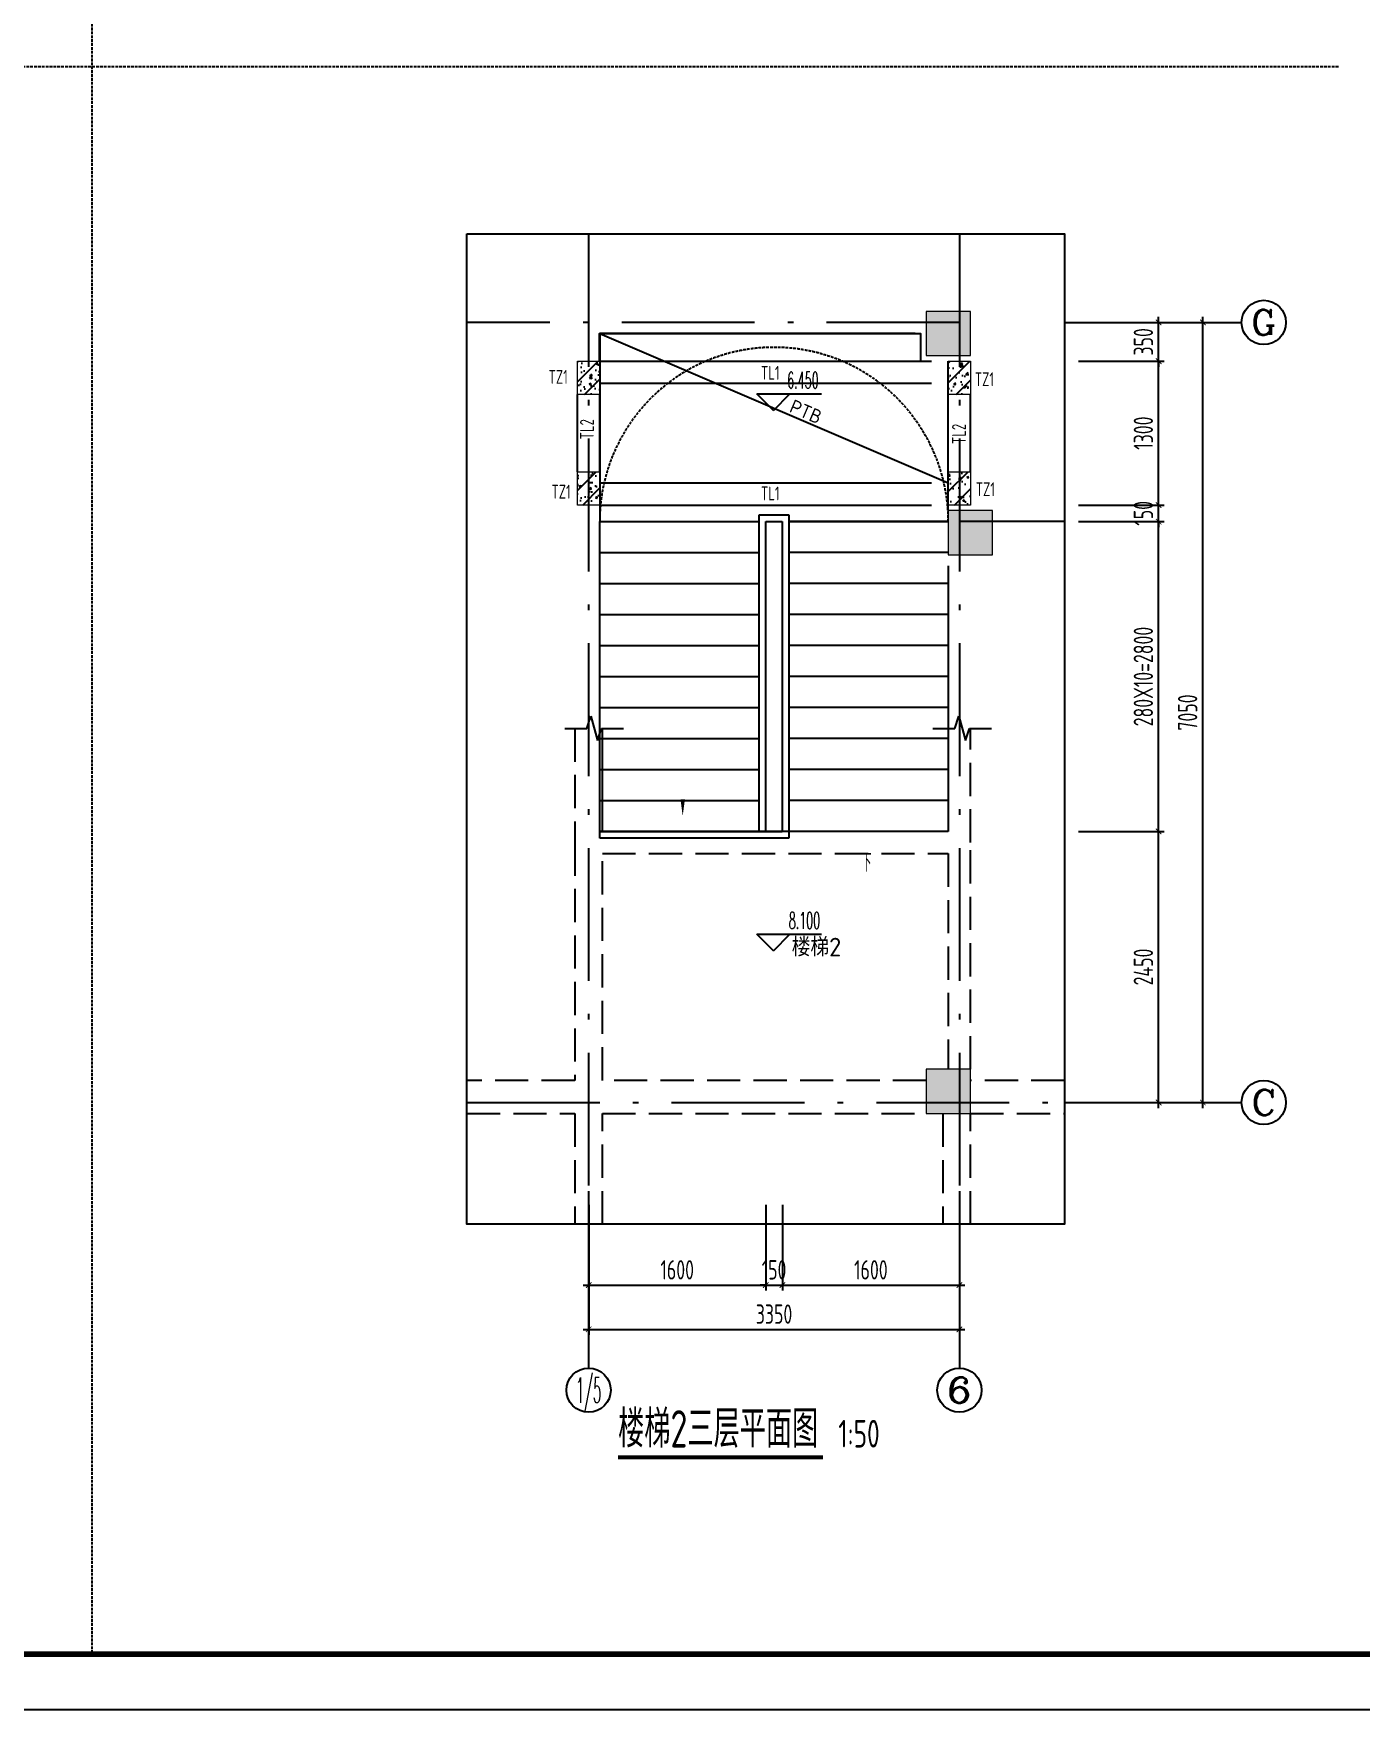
# Model space of a CAD drawing. Extents: x 169490 to 7584583, y -2399407 to 1374371.
# Drawn here: x 605768 to 617758, y 467283 to 482430 of the extents above; entities that cross this region are included whole.
import ezdxf
from ezdxf.enums import TextEntityAlignment as Align

# ---------------------------------------------------------------- set-up
doc = ezdxf.new("R2010")
doc.units = 0
doc.header["$LTSCALE"] = 100
for name, pattern in [('__DASH', [0.35, 0.25, -0.1]), ('D3轴线点划线', [18.5, 12, -3, 0.5, -3]), ('H3普通虚线', [4.2, 3, -1.2]), ('HIDDEN', [0.375, 0.25, -0.125])]:
    doc.linetypes.add(name, pattern=pattern)
doc.layers.get('0').update_dxf_attribs({"linetype": 'CONTINUOUS'})
doc.layers.get('DEFPOINTS').update_dxf_attribs({"linetype": 'CONTINUOUS'})
for name, color, linetype in [('A-LM-FX(分割线)', 251, 'CONTINUOUS'), ('AXIS_TEXT', 4, 'CONTINUOUS'), ('C-AXIS(轴号)', 3, 'CONTINUOUS'), ('C-AXIS-T(字)', 7, 'CONTINUOUS'), ('C-DOTE', 8, 'D3轴线点划线'), ('DIM_ELEV', 3, 'CONTINUOUS'), ('DIM_SYMB', 3, 'CONTINUOUS'), ('DIM标注', 7, 'CONTINUOUS'), ('HATCH填充', 251, 'CONTINUOUS'), ('HID虚线', 9, 'HIDDEN'), ('PUB_TEXT', 4, 'CONTINUOUS'), ('S-BEAM-LINE1', 4, 'CONTINUOUS'), ('S-BEAM-LINE2', 4, 'H3普通虚线'), ('S-COLU-HATCH', 251, 'CONTINUOUS'), ('STAIR', 2, 'CONTINUOUS'), ('TXT', 3, 'CONTINUOUS'), ('图框', 140, 'CONTINUOUS')]:
    doc.layers.add(name, color=color, linetype=linetype)
doc.layers.add('S-COLU-LINE1', color=6, linetype='CONTINUOUS', lineweight=18)
doc.styles.add('_TCH_AXIS', font='COMPLEX', dxfattribs={"bigfont": 'GBCBIG'})
doc.styles.add('_TCH_DIM', font='SIMPLEX', dxfattribs={"bigfont": 'GBCBIG'})
doc.styles.add('COMPLEX', font='COMPLEX')
doc.styles.get("Standard").update_dxf_attribs({"font": 'tssdeng.shx', "width": 0.7, "bigfont": 'hztxt.shx'})
doc.styles.add('TSSD_Dimension', font='Tssdeng.shx', dxfattribs={"width": 0.7, "bigfont": 'tssdchn.shx'})
doc.styles.add('TSSD_Norm', font='tssdeng.shx', dxfattribs={"bigfont": 'hztxt.shx'})
doc.styles.add('TSSD_REIN', font='tssdeng.shx', dxfattribs={"width": 0.7, "bigfont": 'hztxt.shx'})
doc.dimstyles.new('TSSD_50_50', dxfattribs={"dimtxt": 175, "dimasz": 50, "dimexe": 50, "dimexo": 125, "dimgap": 50, "dimtad": 1, "dimdec": 0, "dimzin": 0, "dimdsep": 46, "dimtxsty": 'TSSD_Dimension', "dimblk": 'ARCHTICK', "dimblk1": 'ARCHTICK', "dimblk2": 'ARCHTICK', "dimcen": 0, "dimdle": 50, "dimclrt": 7, "dimadec": 0, "dimazin": 0, "dimtfac": 1, "dimtdec": 0, "dimtix": 1, "dimtmove": 2, "dimatfit": 3, "dimfxl": 1, "dimtolj": 1, "dimtzin": 0, "dimarcsym": 0})
pattern_1 = [(50, (-5040188.97, 2704165.56), (179.3150457, -15.6880337), [18.75, -206.25]), (355, (-5040188.97, 2704165.56), (-34.6878334, 188.0480334), [15, -165]), (100.4514, (-5040174.03, 2704164.25), (144.6273454, 172.3598855), [15.9350475, -175.285528]), (46.1842, (-5040188.97, 2704215.56), (266.810262, -41.3797536), [28.125, -309.375]), (96.6356, (-5040166.74, 2704212.1), (233.665676, 243.529468), [23.902572, -262.92825]), (351.1842, (-5040188.97, 2704215.56), (233.665486, 243.52965), [22.5, -247.5]), (21, (-5040163.97, 2704203.06), (149.226763, -100.6547227), [18.75, -206.25]), (326, (-5040163.97, 2704203.06), (60.828833, 181.287511), [15, -165]), (71.4514, (-5040151.54, 2704194.67), (210.055657, 80.632624), [15.9350475, -175.285528]), (37.5, (-5040188.97, 2704165.56), (3.0399638, 83.22346346), [0, -163, 0, -167.5, 0, -165.625]), (7.5, (-5040188.97, 2704165.56), (65.7673844, 98.602928), [0, -95.5, 0, -159.25, 0, -63.125]), (327.5, (-5040244.72, 2704165.56), (133.45560904, -5.6387179), [0, -62.5, 0, -195, 0, -258.75]), (317.5, (-5040269.72, 2704165.56), (145.7965423, 25.0262456), [0, -81.25, 0, -129.5, 0, -183.75]), (45, (-5040188.97, 2704165.56), (-88.3883476, 88.3883476), [])]
pattern_2 = [(50, (-5040188.97, 2704065.56), (179.3150457, -15.6880337), [18.75, -206.25]), (355, (-5040188.97, 2704065.56), (-34.6878334, 188.0480334), [15, -165]), (100.4514, (-5040174.03, 2704064.25), (144.6273454, 172.3598855), [15.9350475, -175.285528]), (46.1842, (-5040188.97, 2704115.56), (266.810262, -41.3797536), [28.125, -309.375]), (96.6356, (-5040166.74, 2704112.1), (233.665676, 243.529468), [23.902572, -262.92825]), (351.1842, (-5040188.97, 2704115.56), (233.665486, 243.52965), [22.5, -247.5]), (21, (-5040163.97, 2704103.06), (149.226763, -100.6547227), [18.75, -206.25]), (326, (-5040163.97, 2704103.06), (60.828833, 181.287511), [15, -165]), (71.4514, (-5040151.54, 2704094.67), (210.055657, 80.632624), [15.9350475, -175.285528]), (37.5, (-5040188.97, 2704065.56), (3.0399638, 83.22346346), [0, -163, 0, -167.5, 0, -165.625]), (7.5, (-5040188.97, 2704065.56), (65.7673844, 98.602928), [0, -95.5, 0, -159.25, 0, -63.125]), (327.5, (-5040244.72, 2704065.56), (133.45560904, -5.6387179), [0, -62.5, 0, -195, 0, -258.75]), (317.5, (-5040269.72, 2704065.56), (145.7965423, 25.0262456), [0, -81.25, 0, -129.5, 0, -183.75]), (45, (-5040188.97, 2704065.56), (-88.3883476, 88.3883476), [])]

# ---------------------------------------------------------------- blocks, each defined once
blk = doc.blocks.new('_ARCHTICK')
at = {"const_width": 0.15}
blk.add_lwpolyline([(-0.5, -0.5), (0.5, 0.5)], dxfattribs=at)
blk = doc.blocks.new('*D831')
at = {"layer": 'DEFPOINTS', "color": 0, "ltscale": 10, "transparency": 16777216}
for p in [(615084, 478018), (615934, 478018), (615084, 475218)]:
    blk.add_point(p, dxfattribs=at)
at = {"layer": 'DIM标注', "color": 0, "lineweight": -2, "ltscale": 10, "transparency": 16777216}
for p, q in [((615934, 475168), (615934, 478068)), ((615209, 478018), (615984, 478018)), ((615209, 475218), (615984, 475218))]:
    blk.add_line(p, q, dxfattribs=at)
at = {"layer": 'DIM标注', "color": 0, "lineweight": -2, "ltscale": 10, "transparency": 16777216, "xscale": 50, "yscale": 50, "zscale": 50}
for p, rotation in [((615934, 478018), 90), ((615934, 475218), 270)]:
    blk.add_blockref('_ARCHTICK', p, dxfattribs=dict(at, rotation=rotation))
at = {"layer": 'DIM标注', "color": 7, "ltscale": 10, "transparency": 16777216, "insert": (615796, 476618), "char_height": 175, "attachment_point": 5, "rotation": 90, "style": 'TSSD_Dimension'}
blk.add_mtext('\\A1;280X10=2800', dxfattribs=at)
blk = doc.blocks.new('*D832')
at = {"layer": 'DEFPOINTS', "color": 0, "ltscale": 10, "transparency": 16777216}
for p in [(615084, 475218), (615934, 475218), (615084, 472768)]:
    blk.add_point(p, dxfattribs=at)
at = {"layer": 'DIM标注', "color": 0, "lineweight": -2, "ltscale": 10, "transparency": 16777216}
for p, q in [((615209, 475218), (615984, 475218)), ((615934, 472718), (615934, 475268)), ((615209, 472768), (615984, 472768))]:
    blk.add_line(p, q, dxfattribs=at)
at = {"layer": 'DIM标注', "color": 0, "lineweight": -2, "ltscale": 10, "transparency": 16777216, "xscale": 50, "yscale": 50, "zscale": 50}
for p, rotation in [((615934, 475218), 90), ((615934, 472768), 270)]:
    blk.add_blockref('_ARCHTICK', p, dxfattribs=dict(at, rotation=rotation))
at = {"layer": 'DIM标注', "color": 7, "ltscale": 10, "transparency": 16777216, "insert": (615796, 473993), "char_height": 175, "attachment_point": 5, "rotation": 90, "style": 'TSSD_Dimension'}
blk.add_mtext('\\A1;2450', dxfattribs=at)
blk = doc.blocks.new('*D833')
at = {"layer": 'DEFPOINTS', "color": 0, "ltscale": 10, "transparency": 16777216}
for p in [(615084, 479818), (616334, 479818), (615084, 472768)]:
    blk.add_point(p, dxfattribs=at)
at = {"layer": 'DIM标注', "color": 0, "lineweight": -2, "ltscale": 10, "transparency": 16777216}
for p, q in [((616334, 472718), (616334, 479868)), ((615209, 479818), (616384, 479818)), ((615209, 472768), (616384, 472768))]:
    blk.add_line(p, q, dxfattribs=at)
at = {"layer": 'DIM标注', "color": 0, "lineweight": -2, "ltscale": 10, "transparency": 16777216, "xscale": 50, "yscale": 50, "zscale": 50}
for p, rotation in [((616334, 479818), 90), ((616334, 472768), 270)]:
    blk.add_blockref('_ARCHTICK', p, dxfattribs=dict(at, rotation=rotation))
at = {"layer": 'DIM标注', "color": 7, "ltscale": 10, "transparency": 16777216, "insert": (616196, 476293), "char_height": 175, "attachment_point": 5, "rotation": 90, "style": 'TSSD_Dimension'}
blk.add_mtext('\\A1;7050', dxfattribs=at)
blk = doc.blocks.new('*D834')
at = {"layer": 'DEFPOINTS', "color": 0, "ltscale": 10, "transparency": 16777216}
for p in [(610784, 471968), (612384, 471968), (612384, 471118)]:
    blk.add_point(p, dxfattribs=at)
at = {"layer": 'DIM标注', "color": 0, "lineweight": -2, "ltscale": 10, "transparency": 16777216}
for p, q in [((610784, 471843), (610784, 471068)), ((612384, 471843), (612384, 471068)), ((610734, 471118), (612434, 471118))]:
    blk.add_line(p, q, dxfattribs=at)
at = {"layer": 'DIM标注', "color": 0, "lineweight": -2, "ltscale": 10, "transparency": 16777216, "xscale": 50, "yscale": 50, "zscale": 50, "rotation": 180}
blk.add_blockref('_ARCHTICK', (610784, 471118), dxfattribs=at)
at = {"layer": 'DIM标注', "color": 0, "lineweight": -2, "ltscale": 10, "transparency": 16777216, "xscale": 50, "yscale": 50, "zscale": 50}
blk.add_blockref('_ARCHTICK', (612384, 471118), dxfattribs=at)
at = {"layer": 'DIM标注', "color": 7, "ltscale": 10, "transparency": 16777216, "insert": (611584, 471256), "char_height": 175, "attachment_point": 5, "style": 'TSSD_Dimension'}
blk.add_mtext('\\A1;1600', dxfattribs=at)
blk = doc.blocks.new('*D835')
at = {"layer": 'DEFPOINTS', "color": 0, "ltscale": 10, "transparency": 16777216}
for p in [(612384, 471968), (612534, 471968), (612534, 471118)]:
    blk.add_point(p, dxfattribs=at)
at = {"layer": 'DIM标注', "color": 0, "lineweight": -2, "ltscale": 10, "transparency": 16777216}
for p, q in [((612384, 471843), (612384, 471068)), ((612534, 471843), (612534, 471068)), ((612384, 471118), (612334, 471118)), ((612384, 471118), (612534, 471118)), ((612534, 471118), (612584, 471118))]:
    blk.add_line(p, q, dxfattribs=at)
at = {"layer": 'DIM标注', "color": 0, "lineweight": -2, "ltscale": 10, "transparency": 16777216, "xscale": 50, "yscale": 50, "zscale": 50}
blk.add_blockref('_ARCHTICK', (612384, 471118), dxfattribs=at)
at = {"layer": 'DIM标注', "color": 0, "lineweight": -2, "ltscale": 10, "transparency": 16777216, "xscale": 50, "yscale": 50, "zscale": 50, "rotation": 180}
blk.add_blockref('_ARCHTICK', (612534, 471118), dxfattribs=at)
at = {"layer": 'DIM标注', "color": 7, "ltscale": 10, "transparency": 16777216, "insert": (612459, 471256), "char_height": 175, "attachment_point": 5, "style": 'TSSD_Dimension'}
blk.add_mtext('\\A1;150', dxfattribs=at)
blk = doc.blocks.new('*D836')
at = {"layer": 'DEFPOINTS', "color": 0, "ltscale": 10, "transparency": 16777216}
for p in [(612534, 471968), (614134, 471968), (614134, 471118)]:
    blk.add_point(p, dxfattribs=at)
at = {"layer": 'DIM标注', "color": 0, "lineweight": -2, "ltscale": 10, "transparency": 16777216}
for p, q in [((612534, 471843), (612534, 471068)), ((614134, 471843), (614134, 471068)), ((612484, 471118), (614184, 471118))]:
    blk.add_line(p, q, dxfattribs=at)
at = {"layer": 'DIM标注', "color": 0, "lineweight": -2, "ltscale": 10, "transparency": 16777216, "xscale": 50, "yscale": 50, "zscale": 50, "rotation": 180}
blk.add_blockref('_ARCHTICK', (612534, 471118), dxfattribs=at)
at = {"layer": 'DIM标注', "color": 0, "lineweight": -2, "ltscale": 10, "transparency": 16777216, "xscale": 50, "yscale": 50, "zscale": 50}
blk.add_blockref('_ARCHTICK', (614134, 471118), dxfattribs=at)
at = {"layer": 'DIM标注', "color": 7, "ltscale": 10, "transparency": 16777216, "insert": (613334, 471256), "char_height": 175, "attachment_point": 5, "style": 'TSSD_Dimension'}
blk.add_mtext('\\A1;1600', dxfattribs=at)
blk = doc.blocks.new('*D837')
at = {"layer": 'DEFPOINTS', "color": 0, "ltscale": 10, "transparency": 16777216}
for p in [(610784, 471968), (614134, 471968), (614134, 470718)]:
    blk.add_point(p, dxfattribs=at)
at = {"layer": 'DIM标注', "color": 0, "lineweight": -2, "ltscale": 10, "transparency": 16777216}
for p, q in [((610784, 471843), (610784, 470668)), ((614134, 471843), (614134, 470668)), ((610734, 470718), (614184, 470718))]:
    blk.add_line(p, q, dxfattribs=at)
at = {"layer": 'DIM标注', "color": 0, "lineweight": -2, "ltscale": 10, "transparency": 16777216, "xscale": 50, "yscale": 50, "zscale": 50, "rotation": 180}
blk.add_blockref('_ARCHTICK', (610784, 470718), dxfattribs=at)
at = {"layer": 'DIM标注', "color": 0, "lineweight": -2, "ltscale": 10, "transparency": 16777216, "xscale": 50, "yscale": 50, "zscale": 50}
blk.add_blockref('_ARCHTICK', (614134, 470718), dxfattribs=at)
at = {"layer": 'DIM标注', "color": 7, "ltscale": 10, "transparency": 16777216, "insert": (612459, 470856), "char_height": 175, "attachment_point": 5, "style": 'TSSD_Dimension'}
blk.add_mtext('\\A1;3350', dxfattribs=at)
blk = doc.blocks.new('_AXISO')
blk.add_circle((0, 0), 0.5)
at = {"layer": 'AXIS_TEXT', "style": 'COMPLEX', "width": 1.041667}
blk.add_attdef('A', text='', height=0.56, dxfattribs=at).set_placement((-0.25, -0.28), (0.25, -0.28), align=Align.FIT)
blk = doc.blocks.new('*D838')
at = {"layer": 'DEFPOINTS', "color": 0, "ltscale": 10, "transparency": 16777216}
for p in [(615084, 478168), (615934, 478168), (615084, 478018)]:
    blk.add_point(p, dxfattribs=at)
at = {"layer": 'DIM标注', "color": 0, "lineweight": -2, "ltscale": 10, "transparency": 16777216}
for p, q in [((615934, 478168), (615934, 478218)), ((615209, 478168), (615984, 478168)), ((615934, 478018), (615934, 478168)), ((615209, 478018), (615984, 478018)), ((615934, 478018), (615934, 477968))]:
    blk.add_line(p, q, dxfattribs=at)
at = {"layer": 'DIM标注', "color": 0, "lineweight": -2, "ltscale": 10, "transparency": 16777216, "xscale": 50, "yscale": 50, "zscale": 50}
for p, rotation in [((615934, 478168), 270), ((615934, 478018), 90)]:
    blk.add_blockref('_ARCHTICK', p, dxfattribs=dict(at, rotation=rotation))
at = {"layer": 'DIM标注', "color": 7, "ltscale": 10, "transparency": 16777216, "insert": (615796, 478093), "char_height": 175, "attachment_point": 5, "rotation": 90, "style": 'TSSD_Dimension'}
blk.add_mtext('\\A1;150', dxfattribs=at)
blk = doc.blocks.new('*D839')
at = {"layer": 'DEFPOINTS', "color": 0, "ltscale": 10, "transparency": 16777216}
for p in [(615084, 479818), (615934, 479818), (615084, 479468)]:
    blk.add_point(p, dxfattribs=at)
at = {"layer": 'DIM标注', "color": 0, "lineweight": -2, "ltscale": 10, "transparency": 16777216}
for p, q in [((615934, 479818), (615934, 479868)), ((615209, 479818), (615984, 479818)), ((615934, 479468), (615934, 479818)), ((615209, 479468), (615984, 479468)), ((615934, 479468), (615934, 479418))]:
    blk.add_line(p, q, dxfattribs=at)
at = {"layer": 'DIM标注', "color": 0, "lineweight": -2, "ltscale": 10, "transparency": 16777216, "xscale": 50, "yscale": 50, "zscale": 50}
for p, rotation in [((615934, 479818), 270), ((615934, 479468), 90)]:
    blk.add_blockref('_ARCHTICK', p, dxfattribs=dict(at, rotation=rotation))
at = {"layer": 'DIM标注', "color": 7, "ltscale": 10, "transparency": 16777216, "insert": (615796, 479643), "char_height": 175, "attachment_point": 5, "rotation": 90, "style": 'TSSD_Dimension'}
blk.add_mtext('\\A1;350', dxfattribs=at)
blk = doc.blocks.new('*D896')
at = {"layer": 'DEFPOINTS', "color": 0, "ltscale": 10, "transparency": 16777216}
for p in [(615084, 479468), (615934, 479468), (615084, 478168)]:
    blk.add_point(p, dxfattribs=at)
at = {"layer": 'DIM标注', "color": 0, "lineweight": -2, "ltscale": 10, "transparency": 16777216}
for p, q in [((615209, 479468), (615984, 479468)), ((615934, 478118), (615934, 479518)), ((615209, 478168), (615984, 478168))]:
    blk.add_line(p, q, dxfattribs=at)
at = {"layer": 'DIM标注', "color": 0, "lineweight": -2, "ltscale": 10, "transparency": 16777216, "xscale": 50, "yscale": 50, "zscale": 50}
for p, rotation in [((615934, 479468), 90), ((615934, 478168), 270)]:
    blk.add_blockref('_ARCHTICK', p, dxfattribs=dict(at, rotation=rotation))
at = {"layer": 'DIM标注', "color": 7, "ltscale": 10, "transparency": 16777216, "insert": (615796, 478818), "char_height": 175, "attachment_point": 5, "rotation": 90, "style": 'TSSD_Dimension'}
blk.add_mtext('\\A1;1300', dxfattribs=at)

msp = doc.modelspace()

# ---------------------------------------------------------------- hatches: boundary and pattern name
at = {"layer": 'HATCH填充', "ltscale": 10}
h = msp.add_hatch(dxfattribs=at)
h.set_pattern_fill('ARMORED', color=256, scale=25, style=0)
h.set_pattern_definition(pattern_1)
h.paths.add_polyline_path([(610683.6, 479468.4), (610883.6, 479468.4), (610883.6, 479168.4), (610683.6, 479168.4)])
h = msp.add_hatch(dxfattribs=at)
h.set_pattern_fill('ARMORED', color=256, scale=25, style=0)
h.set_pattern_definition(pattern_1)
h.paths.add_polyline_path([(614033.6, 479468.4), (614233.6, 479468.4), (614233.6, 479168.4), (614033.6, 479168.4)])
h = msp.add_hatch(dxfattribs=at)
h.set_pattern_fill('ARMORED', color=256, scale=25, style=0)
h.set_pattern_definition(pattern_2)
h.paths.add_polyline_path([(610683.6, 478468.4), (610883.6, 478468.4), (610883.6, 478168.4), (610683.6, 478168.4)])
h = msp.add_hatch(dxfattribs=at)
h.set_pattern_fill('ARMORED', color=256, scale=25, style=0)
h.set_pattern_definition(pattern_2)
h.paths.add_polyline_path([(614033.6, 478468.4), (614233.6, 478468.4), (614233.6, 478168.4), (614033.6, 478168.4)])
at = {"layer": 'S-COLU-HATCH', "ltscale": 10}
h = msp.add_hatch(color=256, dxfattribs=at)
h.dxf.hatch_style = 1
h.paths.add_polyline_path([(614233.6, 479918.4), (613833.6, 479918.4), (613833.6, 479518.4), (614233.6, 479518.4)])
h = msp.add_hatch(color=256, dxfattribs=at)
h.dxf.hatch_style = 1
h.paths.add_polyline_path([(614433.6, 478118.4), (614033.6, 478118.4), (614033.6, 477718.4), (614433.6, 477718.4)])
h = msp.add_hatch(color=256, dxfattribs=at)
h.dxf.hatch_style = 1
h.paths.add_polyline_path([(614233.6, 473068.4), (613833.6, 473068.4), (613833.6, 472668.4), (614233.6, 472668.4)])

# ---------------------------------------------------------------- linework, layer by layer
at = {"ltscale": 10}
msp.add_lwpolyline([(609683.6, 480618.4), (615083.6, 480618.4), (615083.6, 471668.4), (609683.6, 471668.4)], close=True, dxfattribs=at)
at = {"layer": 'A-LM-FX(分割线)', "linetype": '__DASH'}
for points in [[(606295.3, 496482.6), (606295.3, 467782.6)], [(595027.8, 482132.6), (617562.8, 482132.6)]]:
    msp.add_lwpolyline(points, dxfattribs=at)
at = {"layer": 'C-AXIS(轴号)'}
for p, q in [((615083.6, 479818.4), (616683.6, 479818.4)), ((615083.6, 472768.4), (616683.6, 472768.4)), ((610783.6, 471968.4), (610783.6, 470368.4)), ((614133.6, 471968.4), (614133.6, 470368.4))]:
    msp.add_line(p, q, dxfattribs=at)
at = {"layer": 'C-DOTE'}
for p, q in [((610783.6, 480618.4), (610783.6, 471668.4)), ((614133.6, 480618.4), (614133.6, 471668.4)), ((614133.6, 479818.4), (609683.6, 479818.4)), ((615083.6, 478018.4), (614133.6, 478018.4)), ((609683.6, 472768.4), (615083.6, 472768.4))]:
    msp.add_line(p, q, dxfattribs=at)
at = {"layer": 'DIM_ELEV'}
for p, q in [((612452.6, 479022), (612302.6, 479172)), ((612302.6, 479172), (612887.2, 479172)), ((612452.6, 479022), (612602.6, 479172)), ((612452.6, 474138.8), (612302.6, 474288.8)), ((612302.6, 474288.8), (612887.2, 474288.8)), ((612452.6, 474138.8), (612602.6, 474288.8))]:
    msp.add_line(p, q, dxfattribs=at)
at = {"layer": 'DIM_SYMB'}
msp.add_lwpolyline([(613283.6, 475078.4, 0, 0, 0), (613283.6, 478868.4, 0, 0, 0), (611633.6, 478868.4, 0, 0, 0), (611633.6, 475358.4, 0, 40, 0), (611633.6, 475508.4, 0, 0, 0)], format="xyseb", dxfattribs=at)
at = {"layer": 'DIM_SYMB', "const_width": 35}
msp.add_lwpolyline([(611049.8, 469561.5), (612900, 469561.5)], dxfattribs=at)
at = {"layer": 'HID虚线', "ltscale": 10}
for points in [[(610568.6, 476148.7), (610768.6, 476148.7), (610803.6, 476258.7), (610863.6, 476038.7), (610898.6, 476148.7), (611098.6, 476148.7)], [(613893.6, 476148.7), (614093.6, 476148.7), (614128.6, 476258.7), (614188.6, 476038.7), (614223.6, 476148.7), (614423.6, 476148.7)]]:
    msp.add_lwpolyline(points, dxfattribs=at)
at = {"layer": 'S-BEAM-LINE1'}
for p, q in [((610908.6, 475218.4), (610908.6, 476148.7)), ((614033.6, 476148.7), (614033.6, 475218.4)), ((614033.6, 475218.4), (610908.6, 475218.4))]:
    msp.add_line(p, q, dxfattribs=at)
at = {"layer": 'S-BEAM-LINE2', "ltscale": 10}
for p, q in [((610683.6, 478468.4), (610683.6, 479168.4)), ((610883.6, 478468.4), (610883.6, 479168.4)), ((614033.6, 478468.4), (614033.6, 479168.4)), ((614233.6, 478468.4), (614233.6, 479168.4))]:
    msp.add_line(p, q, dxfattribs=at)
at = {"layer": 'S-BEAM-LINE2'}
for p, q in [((610658.6, 476148.7), (610658.6, 475118.4)), ((614233.6, 475118.4), (614233.6, 476148.7)), ((610658.6, 475118.4), (610658.6, 472968.4)), ((610908.6, 472968.4), (610908.6, 475018.4)), ((610908.6, 475018.4), (614033.6, 475018.4)), ((614033.6, 475018.4), (614033.6, 473068.4)), ((614233.6, 473068.4), (614233.6, 475118.4)), ((610658.6, 472968.4), (609683.6, 472968.4)), ((613833.6, 472968.4), (610908.6, 472968.4)), ((615083.6, 472968.4), (614233.6, 472968.4)), ((609683.6, 472668.4), (610658.6, 472668.4)), ((610658.6, 472668.4), (610658.6, 471668.4)), ((610908.6, 472668.4), (613833.6, 472668.4)), ((610908.6, 471668.4), (610908.6, 472668.4)), ((613983.6, 472668.4), (613983.6, 471668.4)), ((614233.6, 471668.4), (614233.6, 472668.4)), ((614233.6, 472668.4), (615083.6, 472668.4))]:
    msp.add_line(p, q, dxfattribs=at)
at = {"layer": 'S-BEAM-LINE2', "ltscale": 10}
for points in [[(610882.2, 479468.4), (614033.6, 479468.4)], [(610882.2, 479268.4), (614033.6, 479268.4)], [(610882.2, 478368.4), (614033.6, 478368.4)], [(610882.2, 478168.4), (614033.6, 478168.4)]]:
    msp.add_lwpolyline(points, dxfattribs=at)
at = {"layer": 'S-COLU-LINE1'}
for points in [[(614233.6, 479918.4), (613833.6, 479918.4), (613833.6, 479518.4), (614233.6, 479518.4)], [(614433.6, 478118.4), (614033.6, 478118.4), (614033.6, 477718.4), (614433.6, 477718.4)], [(614233.6, 473068.4), (613833.6, 473068.4), (613833.6, 472668.4), (614233.6, 472668.4)]]:
    msp.add_lwpolyline(points, close=True, dxfattribs=at)
at = {"layer": 'S-COLU-LINE1', "ltscale": 10}
for points in [[(610683.6, 479468.4), (610883.6, 479468.4), (610883.6, 479168.4), (610683.6, 479168.4)], [(614033.6, 479468.4), (614233.6, 479468.4), (614233.6, 479168.4), (614033.6, 479168.4)], [(610683.6, 478468.4), (610883.6, 478468.4), (610883.6, 478168.4), (610683.6, 478168.4)], [(614033.6, 478468.4), (614233.6, 478468.4), (614233.6, 478168.4), (614033.6, 478168.4)]]:
    msp.add_lwpolyline(points, close=True, dxfattribs=at)
at = {"layer": 'STAIR'}
for p, q in [((613733.6, 479718.4), (610883.6, 479718.4)), ((610883.6, 479718.4), (610883.6, 478018.4)), ((614033.6, 478118.4), (614033.6, 479468.4)), ((612323.6, 475218.4), (612323.6, 478078.4)), ((612323.6, 478078.4), (612593.6, 478078.4)), ((612593.6, 478078.4), (612593.6, 475158.4)), ((610883.6, 475218.4), (610883.6, 478018.4)), ((610883.6, 478018.4), (612323.6, 478018.4)), ((610883.6, 478018.4), (612323.6, 478018.4)), ((612383.6, 475218.4), (612383.6, 478018.4)), ((612383.6, 475218.4), (612383.6, 478018.4)), ((612383.6, 478018.4), (612533.6, 478018.4)), ((612383.6, 478018.4), (612533.6, 478018.4)), ((612533.6, 478018.4), (612533.6, 475218.4)), ((612533.6, 478018.4), (612533.6, 475218.4)), ((614033.6, 478018.4), (612593.6, 478018.4)), ((612593.6, 478018.4), (614033.6, 478018.4)), ((610883.6, 477738.4), (612323.6, 477738.4)), ((614033.6, 477738.4), (612593.6, 477738.4)), ((614033.6, 477618.4), (614033.6, 475218.4)), ((610883.6, 477458.4), (612323.6, 477458.4)), ((614033.6, 477458.4), (612593.6, 477458.4)), ((610883.6, 477178.4), (612323.6, 477178.4)), ((614033.6, 477178.4), (612593.6, 477178.4)), ((610883.6, 476898.4), (612323.6, 476898.4)), ((614033.6, 476898.4), (612593.6, 476898.4)), ((610883.6, 476618.4), (612323.6, 476618.4)), ((614033.6, 476618.4), (612593.6, 476618.4)), ((610883.6, 476338.4), (612323.6, 476338.4)), ((614033.6, 476338.4), (612593.6, 476338.4)), ((610883.6, 476058.4), (612323.6, 476058.4)), ((614033.6, 476058.4), (612593.6, 476058.4)), ((610883.6, 475778.4), (612323.6, 475778.4)), ((614033.6, 475778.4), (612593.6, 475778.4)), ((610883.6, 475498.4), (612323.6, 475498.4)), ((614033.6, 475498.4), (612593.6, 475498.4)), ((610883.6, 475218.4), (612323.6, 475218.4)), ((612533.6, 475218.4), (610883.6, 475218.4)), ((610883.6, 475158.4), (610883.6, 475218.4)), ((612323.6, 475218.4), (612383.6, 475218.4)), ((612323.6, 475218.4), (612383.6, 475218.4)), ((612383.6, 475218.4), (612533.6, 475218.4)), ((614033.6, 475218.4), (612593.6, 475218.4)), ((612593.6, 475158.4), (610883.6, 475158.4))]:
    msp.add_line(p, q, dxfattribs=at)
msp.add_lwpolyline([(610882.2, 479468.4), (610882.2, 479718.4), (613783.6, 479718.4), (613783.6, 479468.4)], dxfattribs=at)
at = {"layer": 'STAIR', "color": 8, "linetype": '__DASH'}
msp.add_arc((612458.6, 478018.4), 1575, 359.99563, 180.00066, dxfattribs=at)
at = {"layer": 'TXT', "ltscale": 10}
msp.add_lwpolyline([(610883.6, 479718.4), (614033.6, 478368.4)], dxfattribs=at)
at = {"layer": '图框'}
msp.add_lwpolyline([(593777.8, 467282.6), (635827.8, 467282.6), (635827.8, 496982.6), (593777.8, 496982.6)], close=True, dxfattribs=at)
at = {"layer": '图框', "const_width": 50}
msp.add_lwpolyline([(595027.8, 467782.6), (635327.8, 467782.6), (635327.8, 496482.6), (595027.8, 496482.6)], close=True, dxfattribs=at)

# ---------------------------------------------------------------- block references
at = {"layer": 'C-AXIS(轴号)'}
ref = msp.add_blockref('_AXISO', (616883.6, 479818.4), dxfattribs=dict(at, xscale=400, yscale=400, zscale=400))
ref.add_attrib('A', 'G', dxfattribs={"layer": 'C-AXIS-T(字)', "height": 226.3, "style": '_TCH_AXIS', "width": 1.166667}).set_placement((616770.4, 479705.3), (616996.7, 479705.3), align=Align.FIT)
ref = msp.add_blockref('_AXISO', (616883.6, 472768.4), dxfattribs=dict(at, xscale=400, yscale=400, zscale=400))
ref.add_attrib('A', 'C', dxfattribs={"layer": 'C-AXIS-T(字)', "height": 226.3, "style": '_TCH_AXIS', "width": 1.4}).set_placement((616770.4, 472655.3), (616996.7, 472655.3), align=Align.FIT)
ref = msp.add_blockref('_AXISO', (610783.6, 470168.4), dxfattribs=dict(at, xscale=400, yscale=400, zscale=400))
ref.add_attrib('A', '1/5', dxfattribs={"layer": 'C-AXIS-T(字)', "height": 226.27, "style": '_TCH_AXIS', "width": 0.411765}).set_placement((610670.4, 470055.3), (610896.7, 470055.3), align=Align.FIT)
ref = msp.add_blockref('_AXISO', (614133.6, 470168.4), dxfattribs=dict(at, xscale=400, yscale=400, zscale=400))
ref.add_attrib('A', '6', dxfattribs={"layer": 'C-AXIS-T(字)', "height": 226.3, "style": '_TCH_AXIS', "width": 1.5}).set_placement((614020.4, 470055.3), (614246.7, 470055.3), align=Align.FIT)

# ---------------------------------------------------------------- texts
at = {"layer": 'PUB_TEXT'}
for s, height, style, width, p in [('6.450', 148.75, '_TCH_DIM', 0.494118, (612578.2, 479222)), ('下', 168.8, '_TCH_DIM', 0.7, (613250.3, 474853.4)), ('8.100', 148.75, '_TCH_DIM', 0.494118, (612592.2, 474338.8)), ('1:50', 250, 'TSSD_REIN', 0.7, (613040, 469650.1))]:
    msp.add_text(s, height=height, dxfattribs=dict(at, style=style, width=width)).set_placement(p)
at = {"layer": 'PUB_TEXT', "color": 7, "ltscale": 10}
msp.add_text('楼梯2', height=168.79, dxfattribs=at).set_placement((612619, 474088.5))
at = {"layer": 'PUB_TEXT', "ltscale": 10, "style": 'TSSD_REIN', "width": 0.7}
msp.add_text('楼梯2三层平面图', height=337.59, dxfattribs=at).set_placement((611049.8, 469650.1))
at = {"layer": 'TXT', "ltscale": 10, "style": 'TSSD_REIN', "width": 0.7}
for s, p in [('TL1', (612341.1, 479299.9)), ('TZ1', (610422, 479263.8)), ('TZ1', (614273.3, 479242.5)), ('TZ1', (610448.1, 478226.1)), ('TZ1', (614281.9, 478248.3)), ('TL1', (612341.1, 478210.7))]:
    msp.add_text(s, height=125, dxfattribs=at).set_placement(p)
at = {"layer": 'TXT', "ltscale": 10, "style": 'TSSD_Norm'}
msp.add_text('PTB', height=125, rotation=336.8, dxfattribs=at).set_placement((612587.5, 479011.8))
at = {"layer": 'TXT', "ltscale": 10, "style": 'TSSD_REIN', "width": 0.7}
for p in [(610831, 478761.8), (614192.4, 478719.4)]:
    msp.add_text('TL2', height=125, rotation=90, dxfattribs=at).set_placement(p)

# ---------------------------------------------------------------- dimensions: what is measured, and where the dimension line sits
at = {"layer": 'DIM标注', "ltscale": 10}
for p1, p2, distance, picture, middle in [((615083.6, 472768.4), (615083.6, 479818.4), -1250, '*D833', (616196.1, 476293.4)), ((615083.6, 479468.4), (615083.6, 479818.4), -850, '*D839', (615796.1, 479643.4)), ((615083.6, 478168.4), (615083.6, 479468.4), -850, '*D896', (615796.1, 478818.4)), ((615083.6, 478018.4), (615083.6, 478168.4), -850, '*D838', (615796.1, 478093.4)), ((615083.6, 472768.4), (615083.6, 475218.4), -850, '*D832', (615796.1, 473993.4)), ((610783.6, 471968.4), (612383.6, 471968.4), -850, '*D834', (611583.6, 471255.9)), ((610783.6, 471968.4), (614133.6, 471968.4), -1250, '*D837', (612458.6, 470855.9)), ((612383.6, 471968.4), (612533.6, 471968.4), -850, '*D835', (612458.6, 471255.9)), ((612533.6, 471968.4), (614133.6, 471968.4), -850, '*D836', (613333.6, 471255.9))]:
    dim = msp.add_aligned_dim(p1=p1, p2=p2, distance=distance, dimstyle='TSSD_50_50', dxfattribs=at)
    dim.commit()
    dim.dimension.update_dxf_attribs({"geometry": picture, "text_midpoint": middle})
dim = msp.add_aligned_dim(p1=(615083.6, 475218.4), p2=(615083.6, 478018.4), distance=-850, text='280X10=2800', dimstyle='TSSD_50_50', dxfattribs=at)
dim.commit()
dim.dimension.update_dxf_attribs({"geometry": '*D831', "text_midpoint": (615796.1, 476618.4)})

doc.saveas('drawing.dxf')
